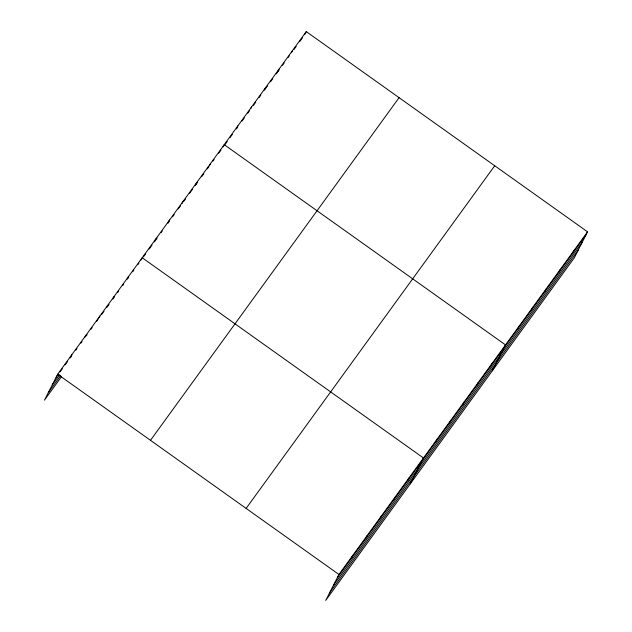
<?xml version="1.0" encoding="UTF-8"?>
<svg xmlns="http://www.w3.org/2000/svg" width="632" height="632" viewBox="0 0 632 632"><rect width="100%" height="100%" fill="white"/><g stroke="black" fill="none" stroke-linecap="round" stroke-linejoin="round"><path stroke-width="0.95" d="M587.547 231.833L338.942 574.48L325.733 600.4L574.338 257.753L587.547 231.833L306.267 31.6L57.662 374.247L44.453 400.167L61.359 376.87M71.756 354.829L70.184 357.902L71.874 355.571M84.664 337.717L85.841 335.41M99.927 316L96.672 321.404M112.844 298.889L114.013 296.582M126.929 279.47L128.099 277.164M141.015 260.052L142.192 257.745L423.464 457.979L410.255 483.899M154.295 241.977L155.859 238.904M169.534 220.055L167.97 223.128L169.107 221.555M182.032 203.512L183.209 201.213M196.884 182.364L195.312 185.437L197.595 182.3M209.769 165.055L210.551 163.522M223.057 146.98L224.226 144.673L505.505 344.906L492.296 370.826M237.901 125.831L236.336 128.904L237.474 127.332M250.793 108.522L251.576 106.982M264.073 90.439L265.25 88.14M277.353 72.364L278.917 69.291M291.415 52.748L292.592 50.449M304.703 34.673L306.267 31.6M351.463 558.135L353.027 555.062M365.549 538.717L367.121 535.644M379.642 519.299L381.207 516.226M393.728 499.88L395.292 496.807M407.814 480.47L409.378 477.397M435.574 442.203L437.139 439.129M449.249 423.361L450.813 420.288M462.924 404.512L464.488 401.438M476.591 385.67L478.163 382.597M490.266 366.821L491.83 363.748M517.616 329.13L519.18 326.057M531.283 310.288L532.855 307.215M544.958 291.439L546.522 288.366M558.633 272.597L560.197 269.524M572.308 253.748L573.872 250.675M56.098 377.32L58.349 374.215M60.04 371.885L62.299 368.78M65.112 364.893L67.371 361.788M75.824 350.136L76.946 348.58M80.896 343.144L82.018 341.596M85.968 336.153L87.09 334.605M91.032 329.169L92.161 327.613M101.744 314.412L103.996 311.3M106.816 307.421L109.067 304.316M113.01 298.881L114.139 297.324M117.52 292.663L118.65 291.107M122.592 285.672L123.722 284.123M127.664 278.68L128.786 277.132M132.736 271.697L133.858 270.141M137.808 264.705L138.929 263.149M143.472 256.892L145.747 253.756M149.168 249.04L152.02 245.113M154.864 241.187L157.147 238.051M161.136 232.552L162.274 230.98M172.528 216.847L174.235 214.493M178.224 208.995L180.499 205.85M183.92 201.142L185.626 198.788M189.616 193.289L192.468 189.363M201.584 176.802L203.86 173.658M207.28 168.949L208.987 166.595M212.976 161.097L214.114 159.525M218.672 153.244L220.955 150.1M224.368 145.392L227.22 141.465M230.064 137.539L232.347 134.395M242.032 121.052L244.308 117.907M247.728 113.199L249.435 110.837M253.424 105.347L255.707 102.202M259.12 97.494L260.834 95.14M264.824 89.641L267.668 85.715M270.52 81.789L272.795 78.645M276.216 73.936L279.06 70.01M282.48 65.294L284.187 62.939M288.176 57.449L289.314 55.877M293.872 49.596L296.155 46.452M299.576 41.744L302.42 37.817M52.259 384.864L59.582 374.76M48.301 392.63L60.696 375.542M150.487 440.322L399.084 97.676M246.125 508.404L494.722 165.75M337.377 577.553L585.975 234.907M333.538 585.09L582.135 242.443M329.58 592.856L578.177 250.209M57.662 374.247L338.942 574.48"/></g></svg>
